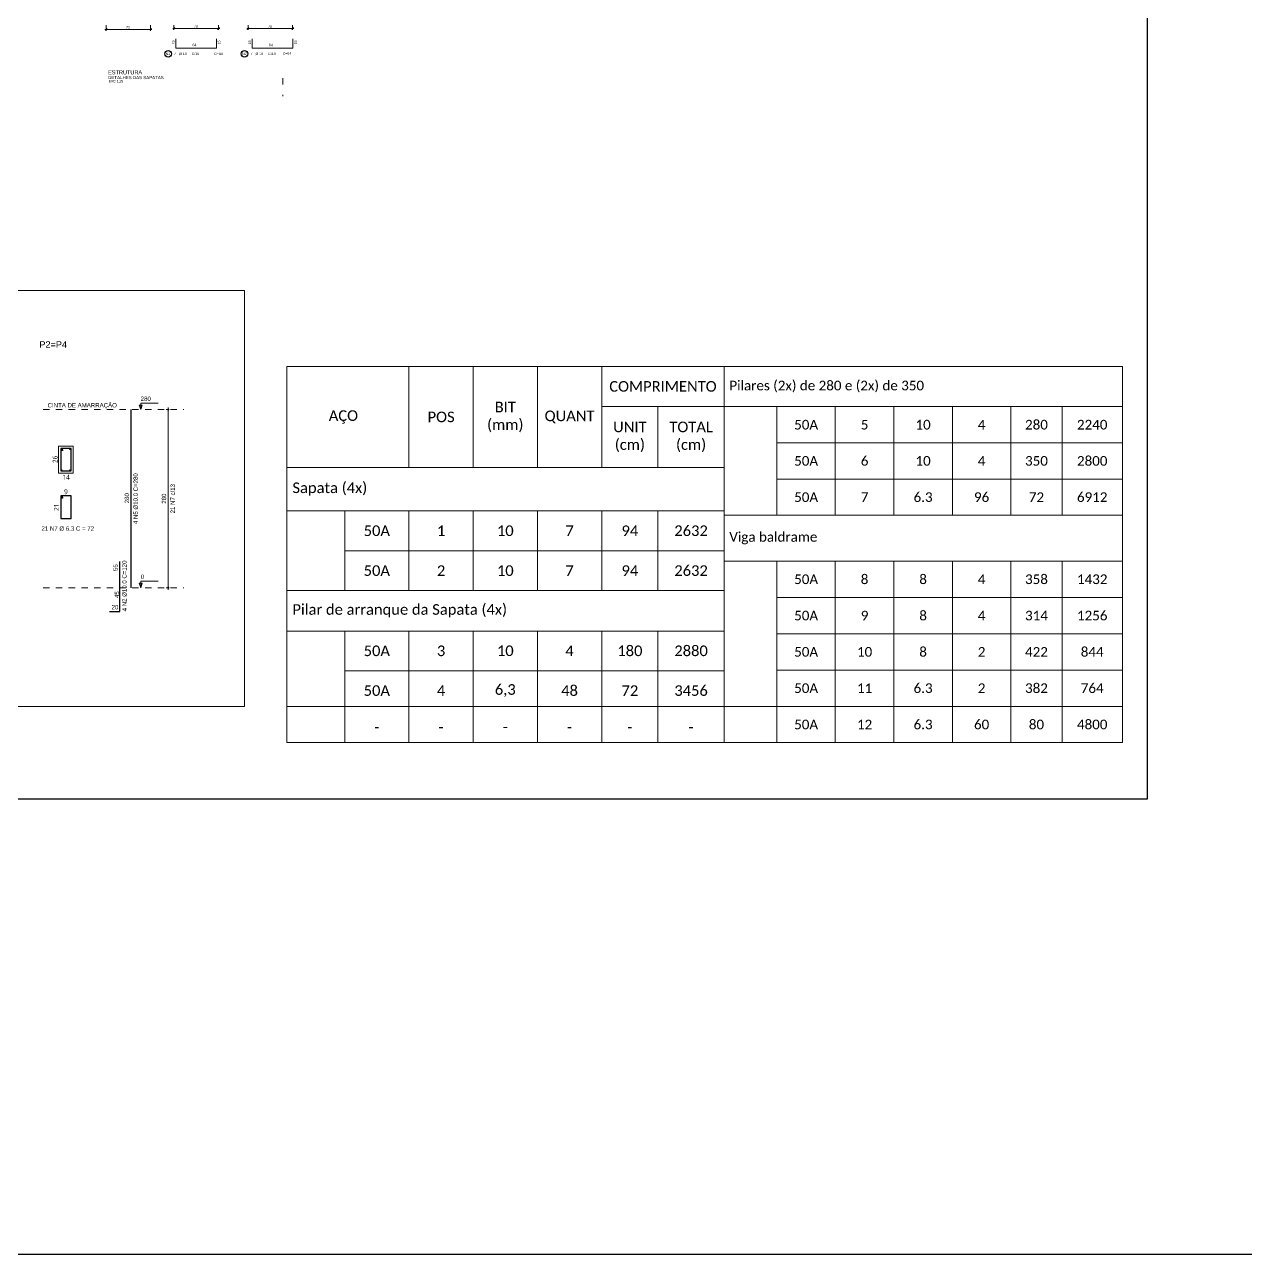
# Model space of a CAD drawing. Header units: inches. Extents: x -413 to -271, y -70 to 11.
# Drawn here: x -334.64 to -315.46, y -29.08 to -9.74 of the extents above; entities that cross this region are included whole.
import ezdxf
from ezdxf.enums import TextEntityAlignment as Align

# ---------------------------------------------------------------- set-up
doc = ezdxf.new("R2010")
doc.units = ezdxf.units.IN
doc.header["$MEASUREMENT"] = 0
doc.linetypes.add('DOT2', pattern=[3.175, 0, -3.175])
doc.linetypes.add('HIDDEN2', pattern=[0.1875, 0.125, -0.0625])
for name, color, linetype, lineweight in [('0.01-PRO', 253, 'HIDDEN2', 0), ('4', 4, 'Continuous', 0), ('AR-COTA', 1, 'Continuous', 0), ('DT-Cotas', 9, 'Continuous', 5), ('DT-Forma', 5, 'Continuous', 5), ('DT-Pontilhado', 9, 'DOT2', 5), ('DT-TEXTOS', 2, 'Continuous', 20), ('EST- 1', 1, 'Continuous', 9), ('QUAD_LIMITES', 2, 'Continuous', 0)]:
    doc.layers.add(name, color=color, linetype=linetype, lineweight=lineweight)
for name, color, linetype in [('1', 1, 'Continuous'), ('2', 2, 'Continuous'), ('ARQ-PIS', 1, 'Continuous'), ('ARQ-TXT-02', 2, 'Continuous'), ('ARQ-TXT-03', 3, 'Continuous'), ('ARQ-TXT-04', 4, 'Continuous'), ('ARQ-TXT-SMB', 4, 'Continuous'), ('DT-ARMADURA', 6, 'Continuous'), ('DT-ARMADURA_NEG', 6, 'Continuous'), ('DT-BARRAS_CORTE', 5, 'Continuous'), ('DT-TÍTULO', 3, 'Continuous'), ('ELE-VT3', 30, 'Continuous'), ('EST - Cotas', 152, 'Continuous')]:
    doc.layers.add(name, color=color, linetype=linetype)
doc.styles.add('Arial', font='ARIALUNI.ttf')
doc.styles.add('Codhab', font='')
doc.styles.get("Standard").update_dxf_attribs({"font": 'arial.ttf'})
doc.styles.get('Codhab').set_extended_font_data('Roboto')

# ---------------------------------------------------------------- blocks, each defined once
blk = doc.blocks.new('*U627')
at = {"layer": 'ARQ-TXT-02', "insert": (0.231, 0.171), "char_height": 0.0375, "attachment_point": 1, "style": 'Arial'}
blk.add_mtext_dynamic_manual_height_columns('ESC:', width=0.00115, gutter_width=0.208, heights=[0], dxfattribs=at)
at = {"layer": 'ARQ-TXT-02', "style": 'Arial'}
blk.add_attdef('ESCALA', (0.359, 0.132), '', height=0.0375, dxfattribs=at)
at = {"layer": 'ARQ-TXT-03', "style": 'Arial'}
blk.add_attdef('DESENHO', (0.223, 0.185), '', height=0.05, dxfattribs=at)
at = {"layer": 'ARQ-TXT-04', "style": 'Arial'}
blk.add_attdef('MATÉRIA', text='', height=0.0625, dxfattribs=at).set_placement((0.223, 0.242), align=Align.BOTTOM_LEFT)

msp = doc.modelspace()

# ---------------------------------------------------------------- linework, layer by layer
at = {"layer": '0.01-PRO', "ltscale": 0.05}
for p, q in [((-334.352, -15.797), (-332.143, -15.797)), ((-334.352, -18.597), (-332.143, -18.597))]:
    msp.add_line(p, q, dxfattribs=at)
at = {"layer": '1', "linetype": 'Continuous'}
for centre in [(-332.388, -10.204), (-331.187, -10.204)]:
    msp.add_circle(centre, 0.0514, dxfattribs=at)
at = {"layer": '4', "linetype": 'Continuous'}
for p, q in [((-332.269, -9.966), (-332.269, -10.116)), ((-331.629, -10.116), (-331.629, -9.966)), ((-331.068, -9.966), (-331.068, -10.116)), ((-330.428, -10.116), (-330.428, -9.966)), ((-332.269, -10.116), (-331.629, -10.116)), ((-331.068, -10.116), (-330.428, -10.116))]:
    msp.add_line(p, q, dxfattribs=at)
at = {"layer": 'AR-COTA', "ltscale": 0.00375}
for p, q in [((-333.384, -9.82), (-332.644, -9.82)), ((-333.378, -9.834), (-333.349, -9.805)), ((-333.364, -9.755), (-333.364, -9.84)), ((-332.678, -9.834), (-332.649, -9.805)), ((-332.664, -9.755), (-332.664, -9.84)), ((-332.317, -9.806), (-331.577, -9.806)), ((-332.311, -9.821), (-332.282, -9.792)), ((-332.297, -9.755), (-332.297, -9.826)), ((-331.611, -9.821), (-331.582, -9.792)), ((-331.597, -9.755), (-331.597, -9.826)), ((-331.152, -9.806), (-330.412, -9.806)), ((-331.146, -9.821), (-331.118, -9.792)), ((-331.132, -9.755), (-331.132, -9.826)), ((-330.446, -9.821), (-330.418, -9.792)), ((-330.432, -9.755), (-330.432, -9.826))]:
    msp.add_line(p, q, dxfattribs=at)
at = {"layer": 'ARQ-PIS', "color": 4, "linetype": 'ByBlock'}
msp.add_lwpolyline([(-355.626, -1.844), (-317.003, -1.844), (-317.003, -21.921), (-355.626, -21.921)], close=True, dxfattribs=at)
at = {"layer": 'DT-ARMADURA'}
for p, q in [((-332.967, -18.597), (-332.967, -15.797)), ((-333.148, -18.971), (-333.148, -18.185)), ((-333.31, -18.971), (-333.148, -18.971))]:
    msp.add_line(p, q, dxfattribs=at)
at = {"layer": 'DT-ARMADURA_NEG'}
for p, q in [((-334.049, -16.406), (-334.076, -16.406)), ((-334.076, -16.406), (-334.076, -16.433)), ((-334.076, -16.433), (-334.036, -16.433)), ((-334.049, -16.447), (-334.049, -16.406)), ((-334.049, -17.152), (-334.076, -17.152)), ((-334.076, -17.152), (-334.076, -17.179)), ((-334.076, -17.179), (-334.036, -17.179)), ((-334.049, -17.193), (-334.049, -17.152))]:
    msp.add_line(p, q, dxfattribs=at)
for points in [[(-333.915, -16.761), (-333.915, -16.406), (-334.076, -16.406), (-334.076, -16.761)], [(-333.915, -17.508), (-333.915, -17.152), (-334.076, -17.152), (-334.076, -17.508)]]:
    msp.add_lwpolyline(points, close=True, dxfattribs=at)
at = {"layer": 'DT-BARRAS_CORTE'}
for centre in [(-334.063, -16.419), (-333.928, -16.419), (-334.063, -16.748), (-333.928, -16.748)]:
    msp.add_circle(centre, 0.00646, dxfattribs=at)
at = {"layer": 'DT-Cotas'}
for p, q in [((-332.382, -15.797), (-332.418, -15.797)), ((-332.386, -18.629), (-332.386, -15.765)), ((-332.382, -18.597), (-332.418, -18.597))]:
    msp.add_line(p, q, dxfattribs=at)
at = {"layer": 'DT-Cotas', "const_width": 0.0162}
for points in [[(-332.394, -15.797, 1), (-332.378, -15.797, 1)], [(-332.394, -18.597, 1), (-332.378, -18.597, 1)]]:
    msp.add_lwpolyline(points, format="xyb", close=True, dxfattribs=at)
at = {"layer": 'DT-Forma'}
msp.add_lwpolyline([(-333.882, -16.374), (-333.882, -16.794), (-334.109, -16.794), (-334.109, -16.374)], close=True, dxfattribs=at)
at = {"layer": 'DT-Pontilhado', "ltscale": 0.05}
msp.add_line((-330.587, -10.588), (-330.587, -10.868), dxfattribs=at)
at = {"layer": 'DT-TEXTOS'}
for points in [[(-332.796, -15.728), (-332.819, -15.797), (-332.842, -15.728), (-332.796, -15.728)], [(-332.819, -15.797), (-332.819, -15.694), (-332.545, -15.694)], [(-332.796, -18.528), (-332.819, -18.597), (-332.842, -18.528), (-332.796, -18.528)], [(-332.819, -18.597), (-332.819, -18.494), (-332.545, -18.494)]]:
    msp.add_lwpolyline(points, dxfattribs=at)
at = {"layer": 'ELE-VT3', "linetype": 'ByBlock'}
msp.add_lwpolyline([(-409.077, 11.376), (-271.382, 11.376), (-271.382, -29.078), (-409.077, -29.078)], close=True, dxfattribs=at)
at = {"layer": 'EST- 1'}
for p, q in [((-330.523, -15.12), (-323.65, -15.12)), ((-330.523, -15.12), (-330.523, -17.389)), ((-328.604, -15.12), (-328.604, -16.706)), ((-327.595, -15.12), (-327.595, -16.706)), ((-326.585, -15.12), (-326.585, -16.706)), ((-325.575, -15.12), (-325.575, -16.706)), ((-323.65, -15.12), (-317.392, -15.12)), ((-323.65, -15.12), (-323.65, -16.38)), ((-323.65, -15.12), (-323.65, -20.462)), ((-323.65, -15.12), (-323.65, -21.033)), ((-317.392, -15.12), (-317.392, -21.033)), ((-325.575, -15.747), (-323.65, -15.747)), ((-324.69, -15.747), (-324.69, -16.706)), ((-323.65, -15.75), (-322.822, -15.75)), ((-322.822, -15.75), (-317.392, -15.75)), ((-322.822, -15.75), (-322.822, -17.459)), ((-321.903, -15.75), (-321.903, -17.459)), ((-320.983, -15.75), (-320.983, -17.459)), ((-320.064, -15.75), (-320.064, -17.459)), ((-319.145, -15.75), (-319.145, -17.459)), ((-318.339, -15.75), (-318.339, -17.459)), ((-322.822, -16.319), (-317.392, -16.319)), ((-330.523, -16.706), (-323.65, -16.706)), ((-322.822, -16.889), (-317.392, -16.889)), ((-330.523, -17.389), (-329.614, -17.389)), ((-330.523, -17.389), (-330.523, -18.642)), ((-329.614, -17.389), (-323.65, -17.389)), ((-329.614, -17.389), (-329.614, -18.642)), ((-328.604, -17.389), (-328.604, -18.642)), ((-327.595, -17.389), (-327.595, -18.642)), ((-326.585, -17.389), (-326.585, -18.642)), ((-325.575, -17.389), (-325.575, -18.642)), ((-324.69, -17.389), (-324.69, -18.642)), ((-323.65, -17.459), (-317.392, -17.459)), ((-329.614, -18.015), (-323.65, -18.015)), ((-323.65, -18.18), (-322.822, -18.18)), ((-322.822, -18.18), (-317.392, -18.18)), ((-322.822, -18.18), (-322.822, -21.033)), ((-321.903, -18.18), (-321.903, -21.033)), ((-320.983, -18.18), (-320.983, -21.033)), ((-320.064, -18.18), (-320.064, -21.033)), ((-319.145, -18.18), (-319.145, -21.033)), ((-318.339, -18.18), (-318.339, -21.033)), ((-330.523, -18.642), (-323.65, -18.642)), ((-330.523, -18.642), (-330.523, -21.033)), ((-322.822, -18.75), (-317.392, -18.75)), ((-330.523, -19.278), (-329.614, -19.278)), ((-329.614, -19.278), (-323.65, -19.278)), ((-329.614, -19.278), (-329.614, -21.033)), ((-328.604, -19.278), (-328.604, -20.462)), ((-327.595, -19.278), (-327.595, -20.462)), ((-326.585, -19.278), (-326.585, -20.462)), ((-325.575, -19.278), (-325.575, -20.462)), ((-324.69, -19.278), (-324.69, -20.462)), ((-322.822, -19.321), (-317.392, -19.321)), ((-329.614, -19.903), (-323.65, -19.903)), ((-328.604, -19.849), (-328.604, -21.033)), ((-327.595, -19.849), (-327.595, -21.033)), ((-326.585, -19.849), (-326.585, -21.033)), ((-325.575, -19.849), (-325.575, -21.033)), ((-324.69, -19.849), (-324.69, -21.033)), ((-322.822, -19.892), (-317.392, -19.892)), ((-330.523, -20.462), (-323.65, -20.462)), ((-323.65, -20.462), (-317.392, -20.462)), ((-322.822, -20.462), (-317.392, -20.462)), ((-330.523, -21.033), (-323.65, -21.033)), ((-323.65, -21.033), (-317.392, -21.033))]:
    msp.add_line(p, q, dxfattribs=at)
at = {"layer": 'QUAD_LIMITES'}
msp.add_lwpolyline([(-331.189, -20.462), (-337.845, -20.462), (-337.845, -13.923), (-331.189, -13.923)], close=True, dxfattribs=at)

# ---------------------------------------------------------------- block references
at = {"layer": 'ARQ-TXT-SMB'}
msp.add_blockref('*U627', (-333.554, -10.787), dxfattribs=at).add_auto_attribs({'ESCALA': '1:25', 'DESENHO': 'DETALHES DAS SAPATAS', 'MATÉRIA': 'ESTRUTURA'})

# ---------------------------------------------------------------- texts
at = {"layer": '2', "linetype": 'Continuous'}
for s, p in [('70', (-333.05, -9.808)), ('70', (-331.983, -9.794)), ('70', (-330.818, -9.794)), ('64', (-332.007, -10.084)), ('64', (-330.805, -10.084)), ('N1', (-332.428, -10.224)), ('7', (-332.297, -10.224)), ('%%c 10', (-332.217, -10.224)), ('C/10', (-332.017, -10.224)), ('C=94', (-331.667, -10.224)), ('N2', (-331.227, -10.224)), ('7', (-331.095, -10.224)), ('%%c 10', (-331.015, -10.224)), ('C/10', (-330.815, -10.224)), ('C=94', (-330.588, -10.218))]:
    msp.add_text(s, height=0.04, dxfattribs=at).set_placement(p)
for p in [(-332.289, -10.056), (-331.569, -10.056), (-331.088, -10.056), (-330.368, -10.056)]:
    msp.add_text('15', height=0.04, rotation=90, dxfattribs=at).set_placement(p)
at = {"layer": 'DT-ARMADURA', "color": 2, "style": 'Arial'}
for s, p in [('4 N5 %%C10.0 C=280', (-332.865, -17.197)), ('4 N2 %%C10.0 C=120', (-333.042, -18.569))]:
    msp.add_text(s, height=0.06843, rotation=90, dxfattribs=at).set_placement(p, align=Align.CENTER)
for s, p in [('280', (-333.002, -17.269)), ('55', (-333.182, -18.334)), ('45', (-333.159, -18.76))]:
    msp.add_text(s, height=0.0684, rotation=90, dxfattribs=at).set_placement(p)
msp.add_text('20', height=0.0684, dxfattribs=at).set_placement((-333.277, -18.937))
at = {"layer": 'DT-ARMADURA_NEG', "color": 2, "style": 'Arial'}
msp.add_text('21 N7 c/13', height=0.0684, rotation=90, dxfattribs=at).set_placement((-332.283, -17.197), align=Align.CENTER)
at = {"layer": 'DT-Cotas', "style": 'Arial'}
msp.add_text('280', height=0.0684, rotation=90, dxfattribs=at).set_placement((-332.42, -17.197), align=Align.CENTER)
at = {"layer": 'DT-TEXTOS', "style": 'Arial'}
for s, height, p in [('280', 0.0684, (-332.819, -15.66)), ('CINTA DE AMARRAÇÃO', 0.06843, (-334.283, -15.763)), ('21 N7 Ø 6.3 C = 72', 0.06843, (-334.379, -17.701)), ('0', 0.0684, (-332.819, -18.46))]:
    msp.add_text(s, height=height, dxfattribs=at).set_placement(p)
at = {"layer": 'DT-TÍTULO', "style": 'Arial'}
msp.add_text('P2=P4', height=0.1026, dxfattribs=at).set_placement((-334.412, -14.825))
at = {"layer": 'EST - Cotas', "linetype": 'Continuous', "style": 'Codhab'}
for s, p in [('26', (-334.127, -16.636)), ('21', (-334.107, -17.39))]:
    msp.add_text(s, height=0.0754, rotation=90, dxfattribs=at).set_placement(p)
for s, p in [('14', (-334.049, -16.898)), ('9', (-334.023, -17.126))]:
    msp.add_text(s, height=0.0754, dxfattribs=at).set_placement(p)
at = {"layer": 'EST- 1', "style": 'Codhab'}
for s, insert, char_height, width, attachment_point in [('{\\fCalibri|b0|i0|c0;COMPRIMENTO', (-324.612, -15.433), 0.16654, 1.74812, 5), ('{\\fCalibri|b0|i0|c0|p34;Pilares (2x) de 280 e (2x) de 350}', (-323.569, -15.435), 0.15161, 3.41842, 4), ('{\\fCalibri|b0|i0|c0;AÇO', (-329.634, -15.913), 0.16654, 4.76487, 5), ('{\\fCalibri|b0|i0|c0;POS', (-328.099, -15.913), 0.16654, 0.83282, 5), ('{\\fCalibri|b0|i0|c0;BIT (mm)', (-327.09, -15.913), 0.16654, 0.83282, 5), ('{\\fCalibri|b0|i0|c0;QUANT', (-326.08, -15.913), 0.16654, 0.83282, 5), ('{\\fCalibri|b0|i0|c0;UNIT (cm)', (-325.132, -16.226), 0.16654, 0.70792, 5), ('{\\fCalibri|b0|i0|c0;TOTAL (cm)', (-324.17, -16.226), 0.16654, 0.86317, 5), ('{\\fCalibri|b0|i0|c0;50A', (-322.362, -16.035), 0.15161, 0.75817, 5), ('{\\fCalibri|b0|i0|c0|p34;5}', (-321.443, -16.035), 0.15161, 0.75817, 5), ('{\\fCalibri|b0|i0|c0|p34;10}', (-320.524, -16.035), 0.15161, 0.7858, 5), ('{\\fCalibri|b0|i0|c0|p34;4}', (-319.604, -16.035), 0.15161, 0.7858, 5), ('{\\fCalibri|b0|i0|c0|p34;280}', (-318.742, -16.035), 0.15161, 0.7858, 5), ('{\\fCalibri|b0|i0|c0|p34;2240}', (-317.866, -16.035), 0.15161, 0.7858, 5), ('{\\fCalibri|b0|i0|c0;50A', (-322.362, -16.604), 0.15161, 0.75817, 5), ('{\\fCalibri|b0|i0|c0|p34;6}', (-321.443, -16.604), 0.15161, 0.75817, 5), ('{\\fCalibri|b0|i0|c0|p34;10}', (-320.524, -16.604), 0.15161, 0.7858, 5), ('{\\fCalibri|b0|i0|c0|p34;4}', (-319.604, -16.604), 0.15161, 0.7858, 5), ('{\\fCalibri|b0|i0|c0|p34;350}', (-318.742, -16.604), 0.15161, 0.7858, 5), ('{\\fCalibri|b0|i0|c0|p34;2800}', (-317.866, -16.604), 0.15161, 0.7858, 5), ('{\\fCalibri|b0|i0|c0|p34;Sapata (4x)}', (-330.435, -17.047), 0.16654, 3.75502, 4), ('{\\fCalibri|b0|i0|c0;50A', (-322.362, -17.174), 0.15161, 0.75817, 5), ('{\\fCalibri|b0|i0|c0|p34;7}', (-321.443, -17.174), 0.15161, 0.75817, 5), ('{\\fCalibri|b0|i0|c0|p34;6.3}', (-320.524, -17.174), 0.15161, 0.7858, 5), ('{\\fCalibri|b0|i0|c0|p34;96}', (-319.604, -17.174), 0.15161, 0.7858, 5), ('{\\fCalibri|b0|i0|c0|p34;72}', (-318.742, -17.174), 0.15161, 0.7858, 5), ('{\\fCalibri|b0|i0|c0|p34;6912}', (-317.866, -17.174), 0.15161, 0.7858, 5), ('{\\fCalibri|b0|i0|c0;50A', (-329.109, -17.702), 0.16654, 0.83282, 5), ('{\\fCalibri|b0|i0|c0;1', (-328.099, -17.702), 0.16654, 0.83282, 5), ('{\\fCalibri|b0|i0|c0;10', (-327.09, -17.702), 0.16654, 0.83282, 5), ('{\\fCalibri|b0|i0|c0|p34;7}', (-326.08, -17.702), 0.16654, 0.83282, 5), ('{\\fCalibri|b0|i0|c0|p34;94}', (-325.132, -17.702), 0.16654, 0.86317, 5), ('{\\fCalibri|b0|i0|c0|p34;2632}', (-324.17, -17.702), 0.16654, 0.86317, 5), ('{\\fCalibri|b0|i0|c0|p34;Viga baldrame}', (-323.569, -17.819), 0.15161, 3.41842, 4), ('{\\fCalibri|b0|i0|c0;50A', (-329.109, -18.329), 0.16654, 0.83282, 5), ('{\\fCalibri|b0|i0|c0;2', (-328.099, -18.329), 0.16654, 0.83282, 5), ('{\\fCalibri|b0|i0|c0|p34;10}', (-327.09, -18.329), 0.16654, 0.83282, 5), ('{\\fCalibri|b0|i0|c0|p34;7}', (-326.08, -18.329), 0.16654, 0.83282, 5), ('{\\fCalibri|b0|i0|c0|p34;94}', (-325.132, -18.329), 0.16654, 0.86317, 5), ('{\\fCalibri|b0|i0|c0|p34;2632}', (-324.17, -18.329), 0.16654, 0.86317, 5), ('{\\fCalibri|b0|i0|c0;50A', (-322.362, -18.465), 0.15161, 0.75817, 5), ('{\\fCalibri|b0|i0|c0|p34;8}', (-321.443, -18.465), 0.15161, 0.75817, 5), ('{\\fCalibri|b0|i0|c0|p34;8}', (-320.524, -18.465), 0.15161, 0.75817, 5), ('{\\fCalibri|b0|i0|c0|p34;4}', (-319.604, -18.465), 0.15161, 0.75817, 5), ('{\\fCalibri|b0|i0|c0|p34;358}', (-318.742, -18.465), 0.15161, 0.64446, 5), ('{\\fCalibri|b0|i0|c0|p34;1432}', (-317.866, -18.465), 0.15161, 0.7858, 5), ('{\\fCalibri|b0|i0|c0|p34;Pilar de arranque da Sapata (4x)}', (-330.435, -18.96), 0.16654, 3.75502, 4), ('{\\fCalibri|b0|i0|c0;50A', (-322.362, -19.036), 0.15161, 0.75817, 5), ('{\\fCalibri|b0|i0|c0|p34;9}', (-321.443, -19.036), 0.15161, 0.75817, 5), ('{\\fCalibri|b0|i0|c0|p34;8}', (-320.524, -19.036), 0.15161, 0.75817, 5), ('{\\fCalibri|b0|i0|c0|p34;4}', (-319.604, -19.036), 0.15161, 0.75817, 5), ('{\\fCalibri|b0|i0|c0|p34;314}', (-318.742, -19.036), 0.15161, 0.64446, 5), ('{\\fCalibri|b0|i0|c0|p34;1256}', (-317.866, -19.036), 0.15161, 0.7858, 5), ('{\\fCalibri|b0|i0|c0;50A', (-329.109, -19.59), 0.16654, 0.83282, 5), ('{\\fCalibri|b0|i0|c0|p34;3}', (-328.099, -19.59), 0.16654, 0.86317, 5), ('{\\fCalibri|b0|i0|c0|p34;10}', (-327.09, -19.589), 0.16654, 0.86317, 5), ('{\\fCalibri|b0|i0|c0|p34;4}', (-326.08, -19.59), 0.16654, 0.86317, 5), ('{\\fCalibri|b0|i0|c0|p34;180}', (-325.132, -19.59), 0.16654, 0.86317, 5), ('{\\fCalibri|b0|i0|c0|p34;2880}', (-324.17, -19.59), 0.16654, 0.86317, 5), ('{\\fCalibri|b0|i0|c0|p34;8}', (-320.524, -19.606), 0.15161, 0.75817, 5), ('{\\fCalibri|b0|i0|c0|p34;844}', (-317.866, -19.606), 0.15161, 0.7858, 5), ('{\\fCalibri|b0|i0|c0;50A', (-322.362, -19.606), 0.15161, 0.75817, 5), ('{\\fCalibri|b0|i0|c0|p34;10}', (-321.443, -19.606), 0.15161, 0.75817, 5), ('{\\fCalibri|b0|i0|c0|p34;2}', (-319.604, -19.606), 0.15161, 0.75817, 5), ('{\\fCalibri|b0|i0|c0|p34;422}', (-318.742, -19.606), 0.15161, 0.64446, 5), ('{\\fCalibri|b0|i0|c0|p34;6,3}', (-327.09, -20.214), 0.16654, 0.86317, 5), ('{\\fCalibri|b0|i0|c0;50A', (-322.362, -20.177), 0.15161, 0.75817, 5), ('{\\fCalibri|b0|i0|c0|p34;11}', (-321.443, -20.177), 0.15161, 0.75817, 5), ('{\\fCalibri|b0|i0|c0|p34;6.3}', (-320.524, -20.177), 0.15161, 0.75817, 5), ('{\\fCalibri|b0|i0|c0|p34;2}', (-319.604, -20.177), 0.15161, 0.75817, 5), ('{\\fCalibri|b0|i0|c0|p34;382}', (-318.742, -20.177), 0.15161, 0.64446, 5), ('{\\fCalibri|b0|i0|c0|p34;764}', (-317.866, -20.177), 0.15161, 0.7858, 5), ('{\\fCalibri|b0|i0|c0;50A', (-329.109, -20.215), 0.16654, 0.83282, 5), ('{\\fCalibri|b0|i0|c0|p34;4}', (-328.099, -20.215), 0.16654, 0.86317, 5), ('{\\fCalibri|b0|i0|c0|p34;48}', (-326.08, -20.215), 0.16654, 0.86317, 5), ('{\\fCalibri|b0|i0|c0|p34;72}', (-325.132, -20.215), 0.16654, 0.86317, 5), ('{\\fCalibri|b0|i0|c0|p34;3456}', (-324.17, -20.215), 0.16654, 0.86317, 5), ('{\\fCalibri|b0|i0|c0;50A', (-322.362, -20.748), 0.15161, 0.75817, 5), ('{\\fCalibri|b0|i0|c0|p34;12}', (-321.443, -20.748), 0.15161, 0.75817, 5), ('{\\fCalibri|b0|i0|c0|p34;6.3}', (-320.524, -20.748), 0.15161, 0.75817, 5), ('{\\fCalibri|b0|i0|c0|p34;60}', (-319.604, -20.748), 0.15161, 0.75817, 5), ('{\\fCalibri|b0|i0|c0|p34;80}', (-318.742, -20.748), 0.15161, 0.64446, 5), ('{\\fCalibri|b0|i0|c0|p34;4800}', (-317.866, -20.748), 0.15161, 0.7858, 5), ('{\\fCalibri|b0|i0|c0|p34;-}', (-329.109, -20.786), 0.16654, 0.83282, 5), ('{\\fCalibri|b0|i0|c0|p34;-}', (-328.099, -20.786), 0.16654, 0.86317, 5), ('{\\fCalibri|b0|i0|c0|p34;-}', (-327.09, -20.785), 0.16654, 0.86317, 5), ('{\\fCalibri|b0|i0|c0|p34;-}', (-326.08, -20.786), 0.16654, 0.86317, 5), ('{\\fCalibri|b0|i0|c0|p34;-}', (-325.132, -20.786), 0.16654, 0.86317, 5), ('{\\fCalibri|b0|i0|c0|p34;-}', (-324.17, -20.786), 0.16654, 0.86317, 5)]:
    msp.add_mtext(s, dxfattribs=dict(at, insert=insert, char_height=char_height, width=width, attachment_point=attachment_point))

doc.saveas('drawing.dxf')
